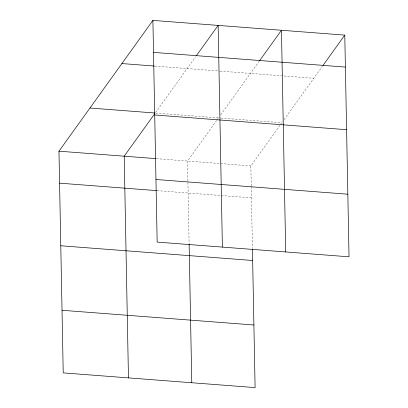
<?xml version="1.0" encoding="UTF-8"?>
<svg xmlns="http://www.w3.org/2000/svg" width="408" height="408" viewBox="0 0 408 408"><rect width="100%" height="100%" fill="white"/><g stroke="black" fill="none" stroke-linecap="round" stroke-linejoin="round"><path stroke-width="0.31" stroke-dasharray="2.04 1.53" d="M155.576 112.516L195.626 56.748M216.679 120.457L187.527 161.048L189.108 243.617M217.046 119.942L219.264 116.851M220.748 114.786L259.315 61.088M251.231 185.966L250.844 165.903L279.995 125.312M280.367 124.797L282.586 121.706M284.07 119.641L322.264 66.458M154.836 66.086L219.433 71.038M220.065 71.089L313.778 78.275M155.836 113.082L220.422 118.034M221.054 118.08L281.841 122.742M156.499 158.671L250.844 165.903M157.111 190.643L251.456 197.88M251.241 186.594L252.43 248.472"/><path stroke-width="0.61" d="M252.44 249.104L255.102 387.6L63.225 372.887L58.966 151.19L152.898 20.4L344.775 35.113L349.034 256.81L157.156 242.097L152.898 20.4M154.836 113.546L124.205 156.193L128.464 377.89M196.365 55.718L218.137 25.403L222.396 247.1M259.682 60.573L281.454 30.258L285.712 251.955M323.003 65.428L344.775 35.113M153.515 52.377L345.387 67.091M121.9 63.561L154.204 66.04M89.964 108.028L154.571 112.985M154.714 114.985L346.591 129.698M58.966 151.19L155.866 158.62M155.953 179.489L347.83 194.203M59.583 183.166L156.478 190.597M60.782 245.774L252.659 260.488M62.021 310.279L253.898 324.992M189.123 244.249L191.78 382.745"/></g></svg>
